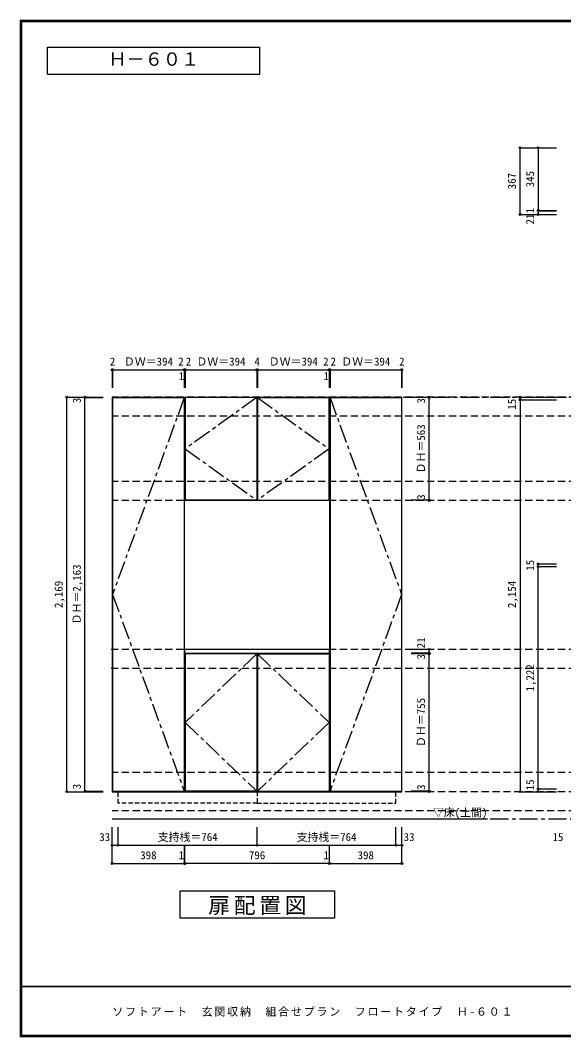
# Model space of a CAD drawing. Units: millimetres, scale not verified. Extents: x -3893 to 3907, y -2871 to 2783.
# Drawn here: x -3893 to -904, y -2803 to 2783 of the extents above; entities that cross this region are included whole.
import ezdxf
from ezdxf.enums import TextEntityAlignment as Align

# ---------------------------------------------------------------- set-up
doc = ezdxf.new("R2010")
doc.units = ezdxf.units.MM
doc.header["$LTSCALE"] = 20
doc.header["$PDMODE"] = 32
doc.header["$PDSIZE"] = 10
for name, pattern in [('CHAIN1', [8, 5, -1, 1, -1]), ('DASHED1', [1.8, 1.2, -0.6]), ('DASHED2', [3, 2, -1])]:
    doc.linetypes.add(name, pattern=pattern)
for name, color, linetype in [('0-1_本体', 2, 'Continuous'), ('0-2_扉', 2, 'Continuous'), ('0-3_扉仕上', 7, 'CHAIN1'), ('0-4_棚', 3, 'Continuous'), ('0-9_', 7, 'DASHED1'), ('0-A_文字', 7, 'Continuous'), ('0-B_寸法', 7, 'Continuous'), ('F-1_枠', 6, 'Continuous'), ('F-A_文字', 7, 'Continuous')]:
    doc.layers.add(name, color=color, linetype=linetype)
doc.styles.add('ＭＳ ゴシック', font='')
doc.styles.get('ＭＳ ゴシック').set_extended_font_data('MS Gothic')

msp = doc.modelspace()

# ---------------------------------------------------------------- linework, layer by layer
at = {"layer": '0-1_本体', "color": 7}
for p, q in [((-3387.48, 712.33), (-3387.48, -1456.67)), ((-3387.48, 712.33), (-2989.48, 712.33)), ((-2989.48, -1456.67), (-2989.48, 712.33)), ((-2988.48, 143.33), (-2988.48, 712.33)), ((-2988.48, 712.33), (-2192.48, 712.33)), ((-2192.48, 712.33), (-2192.48, 143.33)), ((-2191.48, 712.33), (-2191.48, -1456.67)), ((-2191.48, 712.33), (-1793.48, 712.33)), ((-1793.48, -1456.67), (-1793.48, 712.33)), ((-2192.48, 143.33), (-2988.48, 143.33)), ((-2988.48, -695.67), (-2988.48, -1456.67)), ((-2192.48, -1456.67), (-2192.48, -695.67)), ((-3387.48, -1456.67), (-2989.48, -1456.67)), ((-2988.48, -1456.67), (-2192.48, -1456.67)), ((-2191.48, -1456.67), (-1793.48, -1456.67))]:
    msp.add_line(p, q, dxfattribs=at)
at = {"layer": '0-2_扉', "color": 3}
for p, q in [((-3385.48, 709.33), (-2991.48, 709.33)), ((-3385.48, 709.33), (-3385.48, -1453.67)), ((-2991.48, 709.33), (-2991.48, -1453.67)), ((-2986.48, 709.33), (-2986.48, 146.33)), ((-2592.48, 709.33), (-2986.48, 709.33)), ((-2592.48, 709.33), (-2592.48, 146.33)), ((-2588.48, 709.33), (-2194.48, 709.33)), ((-2588.48, 709.33), (-2588.48, 146.33)), ((-2194.48, 146.33), (-2194.48, 709.33)), ((-2189.48, 709.33), (-1795.48, 709.33)), ((-2189.48, 709.33), (-2189.48, -1453.67)), ((-1795.48, 709.33), (-1795.48, -1453.67)), ((-2592.48, 146.33), (-2986.48, 146.33)), ((-2588.48, 146.33), (-2194.48, 146.33)), ((-2592.48, -698.67), (-2986.48, -698.67)), ((-2986.48, -698.67), (-2986.48, -1453.67)), ((-2592.48, -698.67), (-2592.48, -1453.67)), ((-2588.48, -698.67), (-2194.48, -698.67)), ((-2588.48, -698.67), (-2588.48, -1453.67)), ((-2194.48, -698.67), (-2194.48, -1453.67)), ((-3385.48, -1453.67), (-2991.48, -1453.67)), ((-2592.48, -1453.67), (-2986.48, -1453.67)), ((-2588.48, -1453.67), (-2194.48, -1453.67)), ((-2189.48, -1453.67), (-1795.48, -1453.67))]:
    msp.add_line(p, q, dxfattribs=at)
at = {"layer": '0-3_扉仕上'}
for p, q in [((-2189.48, 709.33), (-1795.48, -372.17)), ((-1795.48, -372.17), (-2189.48, -1453.67))]:
    msp.add_line(p, q, dxfattribs=at)
at = {"layer": '0-3_扉仕上', "linetype": 'Continuous'}
msp.add_line((-3387.48, -1606.67), (-1323.48, -1606.67), dxfattribs=at)
at = {"layer": '0-3_扉仕上'}
for points in [[(-2991.48, 709.33), (-3385.48, -372.17), (-2991.48, -1453.67)], [(-2592.48, 709.33), (-2986.48, 427.83), (-2592.48, 146.33)], [(-2588.48, 709.33), (-2194.48, 427.83), (-2588.48, 146.33)], [(-2592.48, -698.67), (-2986.48, -1076.17), (-2592.48, -1453.67)], [(-2588.48, -698.67), (-2194.48, -1076.17), (-2588.48, -1453.67)]]:
    msp.add_lwpolyline(points, dxfattribs=at)
at = {"layer": '0-4_棚'}
for p, q in [((-2191.48, -674.67), (-2989.48, -674.67)), ((-2989.48, -674.67), (-2989.48, -695.67)), ((-2989.48, -695.67), (-2191.48, -695.67)), ((-2191.48, -695.67), (-2191.48, -674.67))]:
    msp.add_line(p, q, dxfattribs=at)
at = {"layer": '0-9_'}
for p, q in [((-3354.48, -1456.67), (-2590.48, -1456.67)), ((-3354.48, -1520.67), (-3354.48, -1456.67)), ((-1826.48, -1456.67), (-2590.48, -1456.67)), ((-1826.48, -1520.67), (-1826.48, -1456.67)), ((-2590.48, -1520.67), (-1826.48, -1520.67))]:
    msp.add_line(p, q, dxfattribs=at)
msp.add_lwpolyline([(-2590.48, -1456.67), (-2590.48, -1520.67), (-3354.48, -1520.67)], dxfattribs=at)
at = {"layer": '0-A_文字', "linetype": 'CHAIN1'}
for p, q in [((-3387.48, 712.33), (3184.52, 712.33)), ((-3387.48, -1606.67), (3184.52, -1606.67))]:
    msp.add_line(p, q, dxfattribs=at)
at = {"layer": '0-A_文字'}
for points in [[(-3743.33, 2486.67), (-3743.33, 2636.67), (-2574.63, 2636.67)], [(-3743.33, 2486.67), (-2574.63, 2486.67), (-2574.63, 2636.67)]]:
    msp.add_lwpolyline(points, dxfattribs=at)
msp.add_lwpolyline([(-3014.48, -2001.17), (-2164.48, -2001.17), (-2164.48, -2151.17), (-3014.48, -2151.17)], close=True, dxfattribs=at)
at = {"layer": '0-B_寸法', "color": 4}
for p, q in [((-1143.48, 1716.06), (-1143.48, 2083.06)), ((-1143.48, 2083.06), (-943.48, 2083.06)), ((-1043.48, 1738.06), (-943.48, 1738.06)), ((-1043.48, 1737.06), (-943.48, 1737.06)), ((-1143.48, 1716.06), (-943.48, 1716.06)), ((-3387.48, 862.33), (-3385.48, 862.33)), ((-3387.48, 862.33), (-3387.48, 762.33)), ((-3385.48, 862.33), (-3385.48, 762.33)), ((-3385.48, 862.33), (-2991.48, 862.33)), ((-2991.48, 862.33), (-2991.48, 762.33)), ((-2991.48, 862.33), (-2989.48, 862.33)), ((-2989.48, 862.33), (-2989.48, 762.33)), ((-2989.48, 862.33), (-2988.48, 862.33)), ((-2988.48, 862.33), (-2988.48, 762.33)), ((-2988.48, 862.33), (-2986.48, 862.33)), ((-2986.48, 862.33), (-2592.48, 862.33)), ((-2986.48, 862.33), (-2986.48, 762.33)), ((-2592.48, 862.33), (-2588.48, 862.33)), ((-2592.48, 862.33), (-2592.48, 762.33)), ((-2588.48, 862.33), (-2194.48, 862.33)), ((-2588.48, 862.33), (-2588.48, 762.33)), ((-2194.48, 862.33), (-2192.48, 862.33)), ((-2194.48, 862.33), (-2194.48, 762.33)), ((-2192.48, 862.33), (-2192.48, 762.33)), ((-2192.48, 862.33), (-2191.48, 862.33)), ((-2191.48, 862.33), (-2191.48, 762.33)), ((-2191.48, 862.33), (-2189.48, 862.33)), ((-2189.48, 862.33), (-2189.48, 762.33)), ((-2189.48, 862.33), (-1795.48, 862.33)), ((-1795.48, 862.33), (-1795.48, 762.33)), ((-1795.48, 862.33), (-1793.48, 862.33)), ((-1793.48, 862.33), (-1793.48, 762.33)), ((-3637.48, -1456.67), (-3637.48, 712.33)), ((-3637.48, 712.33), (-3437.48, 712.33)), ((-3537.48, 709.33), (-3537.48, 712.33)), ((-3537.48, -1453.67), (-3537.48, 709.33)), ((-3537.48, 709.33), (-3437.48, 709.33)), ((-1643.48, 709.33), (-1743.48, 709.33)), ((-1643.48, 709.33), (-1643.48, 712.33)), ((-1643.48, 146.33), (-1643.48, 709.33)), ((-1143.48, 712.33), (-1143.48, -1456.67)), ((-1143.48, 712.33), (-943.48, 712.33)), ((-1143.48, 697.33), (-943.48, 697.33)), ((-1643.48, 146.33), (-1743.48, 146.33)), ((-1643.48, 143.33), (-1643.48, 146.33)), ((-1043.48, -219.67), (-1043.48, -204.67)), ((-1043.48, -204.67), (-943.48, -204.67)), ((-1043.48, -1441.67), (-1043.48, -219.67)), ((-1043.48, -219.67), (-943.48, -219.67)), ((-1643.48, -674.67), (-1743.48, -674.67)), ((-1643.48, -695.67), (-1743.48, -695.67)), ((-1643.48, -695.67), (-1743.48, -695.67)), ((-1643.48, -698.67), (-1743.48, -698.67)), ((-1643.48, -695.67), (-1643.48, -674.67)), ((-1643.48, -698.67), (-1643.48, -695.67)), ((-1643.48, -1453.67), (-1643.48, -698.67)), ((-1043.48, -1456.67), (-1043.48, -1441.67)), ((-1043.48, -1441.67), (-943.48, -1441.67)), ((-3637.48, -1456.67), (-3437.48, -1456.67)), ((-3537.48, -1456.67), (-3537.48, -1453.67)), ((-3537.48, -1453.67), (-3437.48, -1453.67)), ((-3537.48, -1456.67), (-3437.48, -1456.67)), ((-1643.48, -1453.67), (-1743.48, -1453.67)), ((-1643.48, -1456.67), (-1743.48, -1456.67)), ((-1643.48, -1456.67), (-1643.48, -1453.67)), ((-1143.48, -1456.67), (-943.48, -1456.67)), ((-1043.48, -1456.67), (-943.48, -1456.67)), ((-3387.48, -1851.17), (-3387.48, -1651.17)), ((-3354.48, -1751.17), (-3354.48, -1651.17)), ((-2590.48, -1751.17), (-2590.48, -1651.17)), ((-1826.48, -1751.17), (-1826.48, -1651.17)), ((-1793.48, -1851.17), (-1793.48, -1651.17)), ((-3387.48, -1751.17), (-3354.48, -1751.17)), ((-3354.48, -1751.17), (-2590.48, -1751.17)), ((-2989.48, -1851.17), (-2989.48, -1751.17)), ((-2988.48, -1851.17), (-2988.48, -1751.17)), ((-2590.48, -1751.17), (-1826.48, -1751.17)), ((-2192.48, -1851.17), (-2192.48, -1751.17)), ((-2191.48, -1851.17), (-2191.48, -1751.17)), ((-1826.48, -1751.17), (-1793.48, -1751.17)), ((-3387.48, -1851.17), (-2989.48, -1851.17)), ((-2989.48, -1851.17), (-2988.48, -1851.17)), ((-2192.48, -1851.17), (-2988.48, -1851.17)), ((-2192.48, -1851.17), (-2191.48, -1851.17)), ((-2191.48, -1851.17), (-1793.48, -1851.17))]:
    msp.add_line(p, q, dxfattribs=at)
at = {"layer": '0-B_寸法', "color": 4, "linetype": 'DASHED2'}
for p, q in [((3184.52, 712.33), (-3387.48, 712.33)), ((3184.52, 607.33), (-3387.48, 607.33)), ((3184.52, 248.33), (-3387.48, 248.33)), ((3184.52, 143.33), (-3387.48, 143.33)), ((3184.52, -674.67), (-3394.09, -674.67)), ((3184.52, -779.67), (-3394.09, -779.67)), ((3184.52, -1351.67), (-3387.48, -1351.67)), ((3184.52, -1456.67), (-3387.48, -1456.67)), ((3184.52, -1561.67), (-3387.48, -1561.67))]:
    msp.add_line(p, q, dxfattribs=at)
at = {"layer": '0-B_寸法', "color": 4}
msp.add_lwpolyline([(-1043.48, 2083.06), (-1043.48, 1737.06), (-1043.48, 1716.06)], dxfattribs=at)
at = {"layer": '0-B_寸法'}
for p in [(-1143.48, 2083.06), (-1043.48, 2083.06), (-1043.48, 1738.06), (-1043.48, 1737.06), (-1143.48, 1716.06), (-1043.48, 1716.06), (-3387.48, 862.33), (-3385.48, 862.33), (-2991.48, 862.33), (-2989.48, 862.33), (-2988.48, 862.33), (-2986.48, 862.33), (-2592.48, 862.33), (-2588.48, 862.33), (-2194.48, 862.33), (-2192.48, 862.33), (-2191.48, 862.33), (-2189.48, 862.33), (-1795.48, 862.33), (-1793.48, 862.33), (-3637.48, 712.33), (-3537.48, 712.33), (-3537.48, 709.33), (-1643.48, 712.33), (-1643.48, 709.33), (-1143.48, 712.33), (-1143.48, 697.33), (-1643.48, 146.33), (-1643.48, 143.33), (-1043.48, -204.67), (-1043.48, -219.67), (-1643.48, -674.67), (-1643.48, -695.67), (-1643.48, -695.67), (-1643.48, -698.67), (-3637.48, -1456.67), (-3537.48, -1453.67), (-3537.48, -1456.67), (-1643.48, -1453.67), (-1643.48, -1456.67), (-1143.48, -1456.67), (-1043.48, -1441.67), (-1043.48, -1456.67), (-3387.48, -1751.17), (-3354.48, -1751.17), (-2590.48, -1751.17), (-1826.48, -1751.17), (-1793.48, -1751.17), (-3387.48, -1851.17), (-2989.48, -1851.17), (-2988.48, -1851.17), (-2192.48, -1851.17), (-2191.48, -1851.17), (-1793.48, -1851.17)]:
    msp.add_point(p, dxfattribs=at)
at = {"layer": 'F-1_枠'}
for p, q in [((-3893.39, 2783.33), (-3893.39, -2803.33)), ((-3893.39, 2783.33), (3906.61, 2783.33)), ((-3893.39, 2780), (3906.61, 2780)), ((-3893.39, 2776.67), (3906.61, 2776.67)), ((-3890.05, 2783.33), (-3890.05, -2803.33)), ((-3886.72, 2783.33), (-3886.72, -2803.33)), ((3906.61, -2526.67), (-3893.39, -2526.67)), ((3906.61, -2530), (-3893.39, -2530)), ((3906.61, -2796.67), (-3893.39, -2796.67)), ((3906.61, -2800), (-3893.39, -2800)), ((3906.61, -2803.33), (-3893.39, -2803.33))]:
    msp.add_line(p, q, dxfattribs=at)

# ---------------------------------------------------------------- texts
at = {"layer": '0-A_文字', "style": 'ＭＳ ゴシック'}
for s, height, p in [('Ｈ－６０１', 73.31, (-3408.98, 2511.67)), ('▽床(土間)', 43.99, (-1623.48, -1606.67))]:
    msp.add_text(s, height=height, dxfattribs=at).set_placement(p, align=Align.BOTTOM_LEFT)
at = {"layer": '0-A_文字', "insert": (-2859.48, -2136.17), "char_height": 87.98, "attachment_point": 7, "style": 'ＭＳ ゴシック'}
msp.add_mtext('\\T1.17;扉配置図', dxfattribs=at)
at = {"layer": '0-B_寸法', "style": 'ＭＳ ゴシック'}
for s, p in [('367', (-1153.48, 1854.56)), ('345', (-1053.48, 1865.56)), ('1', (-1053.48, 1722.56)), ('21', (-1053.62, 1661.12)), ('3', (-3547.48, 679.01)), ('3', (-1653.48, 676.85)), ('15', (-1153.48, 643.11)), ('ＤＨ＝563', (-1653.48, 292.83)), ('3', (-1653.48, 147.85)), ('ＤＨ＝2,163', (-3547.48, -537.17)), ('15', (-1053.48, -242.17)), ('2,169', (-3647.48, -447.17)), ('2,154', (-1153.48, -447.17)), ('21', (-1653.48, -668.47)), ('3', (-1653.48, -730.1)), ('1,222', (-1053.48, -905.67)), ('ＤＨ＝755', (-1653.48, -1211.17)), ('15', (-1053.48, -1448.99)), ('3', (-3547.48, -1443.09)), ('3', (-1653.48, -1446.76))]:
    msp.add_text(s, height=43.99, rotation=90, dxfattribs=at).set_placement(p, align=Align.BOTTOM_LEFT)
for s, p in [('2', (-3401.48, 872.33)), ('ＤＷ＝394', (-3323.48, 872.33)), ('2', (-3024.48, 872.33)), ('2', (-2983.48, 872.33)), ('ＤＷ＝394', (-2924.48, 872.33)), ('4', (-2605.48, 872.33)), ('ＤＷ＝394', (-2526.48, 872.33)), ('2', (-2227.48, 872.33)), ('2', (-2186.48, 872.33)), ('ＤＷ＝394', (-2127.48, 872.33)), ('2', (-1809.48, 872.33)), ('1', (-3022.48, 792.33)), ('1', (-2225.48, 792.33)), ('33', (-3458.67, -1741.17)), ('支持桟＝764', (-3137.48, -1741.17)), ('支持桟＝764', (-2373.48, -1741.17)), ('33', (-1784.46, -1741.17)), ('15', (-965.23, -1741.17)), ('398', (-3233.48, -1841.17)), ('1', (-3022.48, -1841.17)), ('796', (-2635.48, -1841.17)), ('1', (-2225.48, -1841.17)), ('398', (-2037.48, -1841.17))]:
    msp.add_text(s, height=43.99, dxfattribs=at).set_placement(p, align=Align.BOTTOM_LEFT)
at = {"layer": 'F-A_文字', "insert": (-3386.72, -2693.33), "char_height": 43.99, "attachment_point": 7, "style": 'ＭＳ ゴシック'}
msp.add_mtext('\\T1.17;ソフトアート\u3000玄関収納\u3000組合せプラン\u3000フロートタイプ\u3000Ｈ-６０１', dxfattribs=at)

doc.saveas('drawing.dxf')
